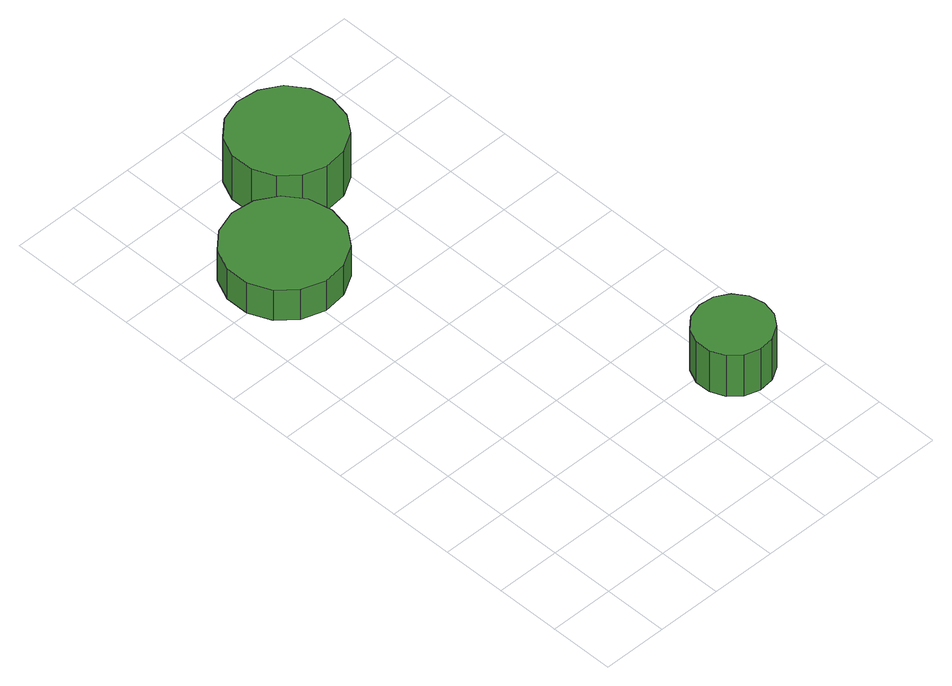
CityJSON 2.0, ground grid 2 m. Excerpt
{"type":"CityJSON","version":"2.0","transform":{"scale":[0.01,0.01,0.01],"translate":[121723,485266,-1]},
"CityObjects":{
"tree1":{"type":"SolitaryVegetationObject","attributes":{"function":"something"}},
"tree2":{"type":"SolitaryVegetationObject","attributes":{"function":"something"}},
"tree3":{"type":"SolitaryVegetationObject","attributes":{"function":"something"}},
"tree4":{"type":"SolitaryVegetationObject","attributes":{"function":"something"},"geometry":[{"type":"MultiSurface","lod":"1","boundaries":[[[0,1,2,3,4,5,6,7,8,9,10,11,12,13,14]],[[15,16,17,18,19,20,21,22,23,24,25,26,27,28,29]],[[0,29,28,1]],[[1,28,27,2]],[[2,27,26,3]],[[3,26,25,4]],[[4,25,24,5]],[[5,24,23,6]],[[6,23,22,7]],[[7,22,21,8]],[[8,21,20,9]],[[9,20,19,10]],[[10,19,18,11]],[[11,18,17,12]],[[12,17,16,13]],[[13,16,15,14]],[[14,15,29,0]]]}]},
"tree5":{"type":"SolitaryVegetationObject","attributes":{"function":"something"}},
"tree6":{"type":"SolitaryVegetationObject","attributes":{"function":"something"},"geometry":[{"type":"MultiSurface","lod":"1","boundaries":[[[30,31,32,33,34,35,36,37,38,39,40,41,42,43,44]],[[45,46,47,48,49,50,51,52,53,54,55,56,57,58,59]],[[30,59,58,31]],[[31,58,57,32]],[[32,57,56,33]],[[33,56,55,34]],[[34,55,54,35]],[[35,54,53,36]],[[36,53,52,37]],[[37,52,51,38]],[[38,51,50,39]],[[39,50,49,40]],[[40,49,48,41]],[[41,48,47,42]],[[42,47,46,43]],[[43,46,45,44]],[[44,45,59,30]]]}]},
"tree7":{"type":"SolitaryVegetationObject","attributes":{"function":"something"},"geometry":[{"type":"MultiSurface","lod":"1","boundaries":[[[60,61,62,63,64,65,66,67,68,69,70,71,72,73,74]],[[75,76,77,78,79,80,81,82,83,84,85,86,87,88,89]],[[60,89,88,61]],[[61,88,87,62]],[[62,87,86,63]],[[63,86,85,64]],[[64,85,84,65]],[[65,84,83,66]],[[66,83,82,67]],[[67,82,81,68]],[[68,81,80,69]],[[69,80,79,70]],[[70,79,78,71]],[[71,78,77,72]],[[72,77,76,73]],[[73,76,75,74]],[[74,75,89,60]]]}]}
},
"vertices":[
[400,1438,115],[385,1511,115],[341,1570,115],[278,1607,115],[204,1615,115],[134,1592,115],[80,1543,115],[50,1475,115],[50,1402,115],[80,1334,115],[134,1285,115],[204,1262,115],[278,1270,115],[341,1307,115],[385,1366,115],[385,1366,4],[341,1307,4],[278,1270,4],[204,1262,4],[134,1285,4],[80,1334,4],[50,1402,4],[50,1475,4],[80,1543,4],[134,1592,4],[204,1615,4],[278,1607,4],[341,1570,4],[385,1511,4],[400,1438,4],
[937,366,155],[927,413,155],[899,452,155],[858,476,155],[810,481,155],[764,466,155],[729,434,155],[709,390,155],[709,342,155],[729,298,155],[764,266,155],[810,252,155],[858,257,155],[899,281,155],[927,319,155],[927,319,3],[899,281,3],[858,257,3],[810,252,3],[764,266,3],[729,298,3],[709,342,3],[709,390,3],[729,434,3],[764,466,3],[810,481,3],[858,476,3],[899,452,3],[927,413,3],[937,366,3],
[652,1693,169],[638,1761,169],[597,1818,169],[536,1853,169],[466,1861,169],[399,1839,169],[347,1792,169],[318,1728,169],[318,1657,169],[347,1593,169],[399,1546,169],[466,1525,169],[536,1532,169],[597,1567,169],[638,1624,169],[638,1624,5],[597,1567,5],[536,1532,5],[466,1525,5],[399,1546,5],[347,1593,5],[318,1657,5],[318,1728,5],[347,1792,5],[399,1839,5],[466,1861,5],[536,1853,5],[597,1818,5],[638,1761,5],[652,1693,5]
]}
